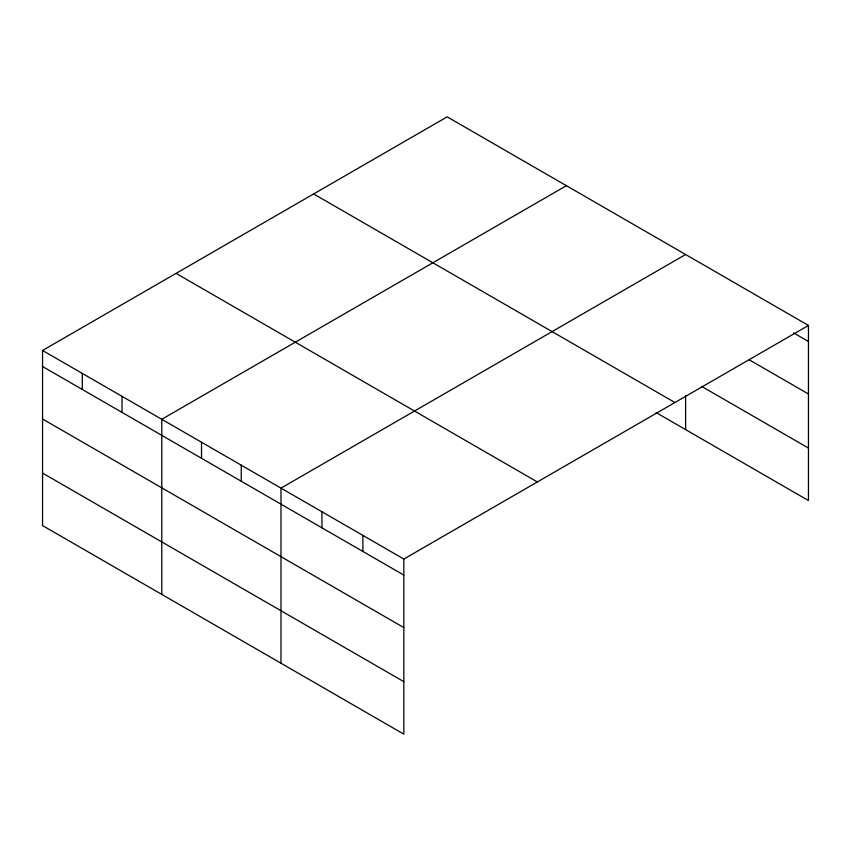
<?xml version="1.0" encoding="UTF-8"?>
<svg xmlns="http://www.w3.org/2000/svg" width="851" height="851" viewBox="0 0 851 851"><rect width="100%" height="100%" fill="white"/><g stroke="black" fill="none" stroke-linecap="round" stroke-linejoin="round"><path stroke-width="1.28" d="M42.55 350.463L403.831 559.043L403.831 734.147L42.55 525.567L42.55 350.463L447.169 116.853L808.45 325.433L808.45 500.537L656.089 412.575M566.394 185.688L161.775 419.288L161.775 594.402M685.619 254.513L280.99 488.123L280.99 663.227M403.831 559.043L808.45 325.433M793.664 332.954L808.45 341.496M749.305 359.835L808.45 393.981M701.543 386.333L808.45 448.051M313.647 193.943L674.928 402.523M176.072 273.373L537.353 481.953M42.55 366.515L403.831 575.095M42.55 419L403.831 627.581M42.55 473.082L403.831 681.662M685.619 395.502L685.619 429.627M362.888 535.407L362.888 551.459M321.944 511.759L321.944 527.822M241.258 465.178L241.258 481.24M201.517 442.233L201.517 458.295M122.033 396.343L122.033 412.405M82.292 373.398L82.292 389.46"/></g></svg>
